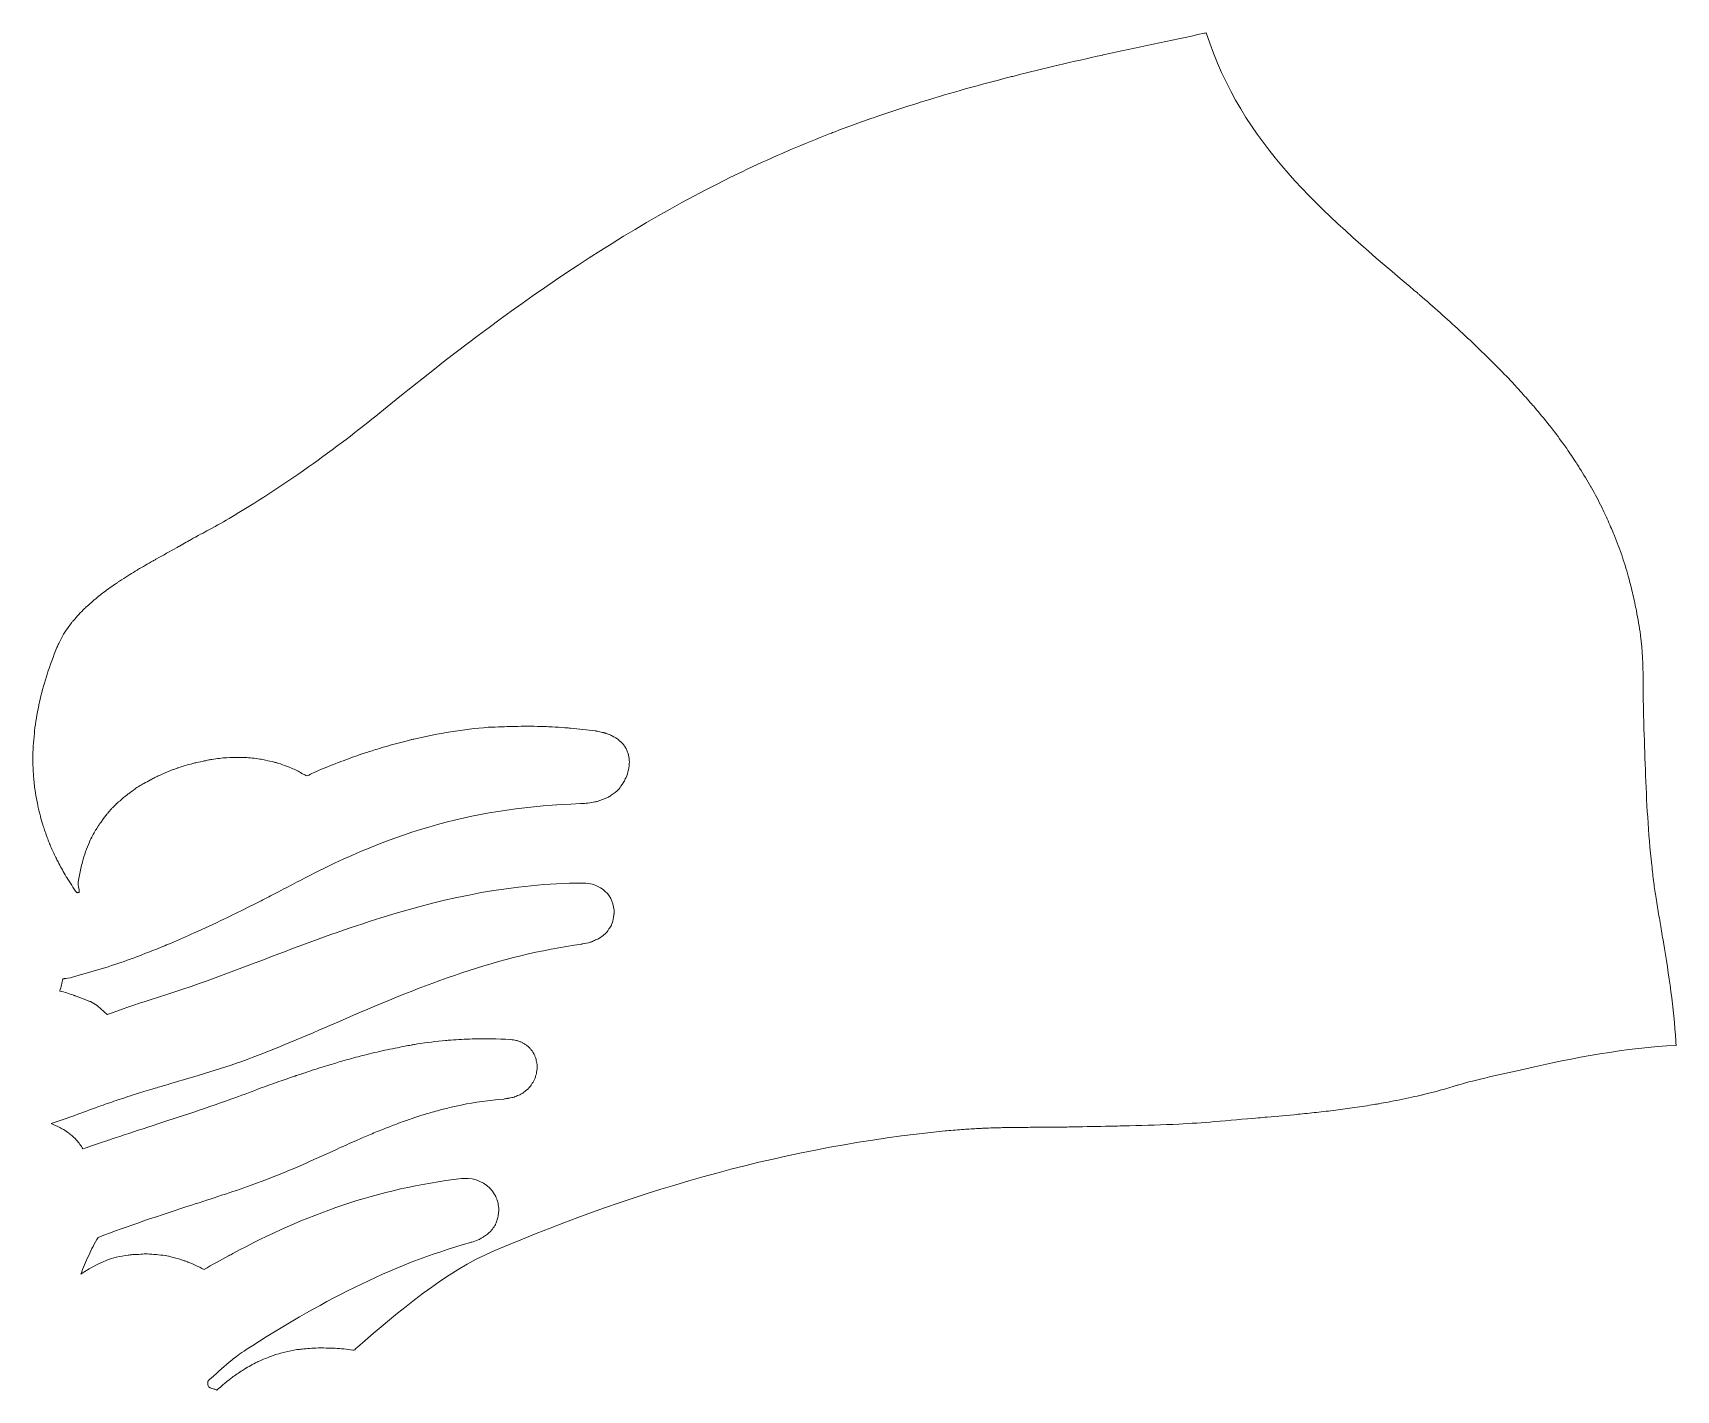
# Model space of a CAD drawing. Header units: millimetres. Extents: x -416 to 1516, y -417 to 43.
# Drawn here: x 884.97 to 921.88, y -413.74 to -383.27 of the extents above; entities that cross this region are included whole.
import ezdxf

# ---------------------------------------------------------------- set-up
doc = ezdxf.new("R2010")
doc.units = ezdxf.units.MM
doc.header["$MEASUREMENT"] = 0
doc.layers.add('Layer 2', color=7, linetype='Continuous')

msp = doc.modelspace()

# ---------------------------------------------------------------- linework, layer by layer
at = {"layer": 'Layer 2', "lineweight": 0}
msp.add_open_spline([(918.504, -406.523), (918.001, -406.637), (917.311, -406.787), (917.024, -406.877), (917.001, -406.884), (916.989, -406.888), (916.974, -406.893), (916.974, -406.893), (916.974, -406.893), (916.974, -406.893), (916.974, -406.893), (916.974, -406.893), (916.974, -406.893), (916.97, -406.894), (916.967, -406.895), (916.963, -406.896), (916.709, -406.975), (916.455, -407.042), (916.202, -407.104), (916.195, -407.105), (916.189, -407.107), (916.182, -407.109), (916.101, -407.128), (916.02, -407.145), (915.94, -407.163), (915.762, -407.203), (915.585, -407.24), (915.407, -407.273), (915.341, -407.285), (915.276, -407.296), (915.21, -407.308), (915.174, -407.314), (915.138, -407.321), (915.103, -407.327), (914.954, -407.352), (914.806, -407.374), (914.658, -407.395), (914.517, -407.415), (914.376, -407.435), (914.235, -407.453), (914.09, -407.471), (913.944, -407.488), (913.799, -407.503), (913.661, -407.518), (913.524, -407.533), (913.386, -407.547), (913.156, -407.569), (912.925, -407.59), (912.694, -407.61), (912.627, -407.616), (912.559, -407.622), (912.492, -407.628), (912.167, -407.655), (911.841, -407.682), (911.513, -407.711), (911.245, -407.735), (910.977, -407.753), (910.71, -407.766), (910.34, -407.785), (909.971, -407.796), (909.604, -407.804), (909.458, -407.807), (909.312, -407.811), (909.166, -407.813), (908.89, -407.819), (908.614, -407.823), (908.34, -407.829), (908.34, -407.829), (908.338, -407.829), (908.338, -407.829), (908.214, -407.832), (908.094, -407.834), (907.978, -407.835), (907.932, -407.836), (907.888, -407.836), (907.843, -407.836), (907.768, -407.837), (907.693, -407.838), (907.621, -407.838), (907.536, -407.839), (907.451, -407.839), (907.368, -407.839), (907.311, -407.84), (907.254, -407.84), (907.197, -407.841), (907.136, -407.841), (907.074, -407.842), (907.013, -407.842), (906.968, -407.843), (906.922, -407.843), (906.877, -407.844), (906.873, -407.844), (906.869, -407.844), (906.865, -407.844), (906.848, -407.845), (906.83, -407.845), (906.813, -407.845), (906.768, -407.846), (906.724, -407.847), (906.679, -407.848), (906.633, -407.849), (906.587, -407.85), (906.54, -407.852), (906.471, -407.854), (906.4, -407.857), (906.33, -407.86), (906.289, -407.862), (906.248, -407.863), (906.207, -407.865), (906.1, -407.871), (905.99, -407.877), (905.878, -407.885), (905.754, -407.894), (905.626, -407.905), (905.492, -407.918), (905.482, -407.919), (905.474, -407.919), (905.464, -407.92), (901.964, -408.264), (898.656, -409.202), (895.348, -410.605), (894.23, -411.079), (893.196, -411.97), (892.261, -412.774), (892.241, -412.792), (892.203, -412.84), (892.184, -412.845), (892.183, -412.845), (892.183, -412.845), (892.182, -412.845), (892.171, -412.846), (892.167, -412.844), (892.162, -412.842), (892.162, -412.842), (892.162, -412.842), (892.161, -412.842), (892.16, -412.841), (892.159, -412.84), (892.157, -412.84), (892.022, -412.82), (891.891, -412.808), (891.762, -412.799), (891.762, -412.799), (891.762, -412.799), (891.762, -412.799), (891.748, -412.798), (891.735, -412.799), (891.72, -412.798), (891.714, -412.798), (891.708, -412.796), (891.702, -412.796), (891.686, -412.795), (891.67, -412.795), (891.654, -412.794), (891.654, -412.794), (891.653, -412.794), (891.653, -412.794), (891.621, -412.793), (891.59, -412.795), (891.558, -412.794), (891.481, -412.792), (891.405, -412.791), (891.331, -412.794), (891.267, -412.796), (891.204, -412.801), (891.141, -412.807), (891.088, -412.811), (891.035, -412.815), (890.983, -412.822), (890.957, -412.826), (890.929, -412.826), (890.904, -412.83), (890.72, -412.859), (890.542, -412.905), (890.367, -412.964), (890.352, -412.969), (890.337, -412.975), (890.321, -412.981), (890.233, -413.013), (890.145, -413.048), (890.059, -413.089), (890.043, -413.096), (890.026, -413.103), (890.01, -413.111), (889.913, -413.158), (889.818, -413.21), (889.724, -413.267), (889.708, -413.277), (889.693, -413.288), (889.678, -413.297), (889.6, -413.347), (889.523, -413.4), (889.447, -413.457), (889.423, -413.476), (889.398, -413.494), (889.373, -413.513), (889.285, -413.583), (889.198, -413.655), (889.112, -413.735), (889.111, -413.737), (889.109, -413.738), (889.108, -413.739), (889.093, -413.73), (889.068, -413.722), (889.043, -413.715), (889.014, -413.706), (888.983, -413.698), (888.959, -413.689), (888.959, -413.689), (888.958, -413.689), (888.958, -413.689), (888.95, -413.686), (888.945, -413.681), (888.939, -413.678), (888.934, -413.675), (888.927, -413.672), (888.924, -413.669), (888.911, -413.654), (888.905, -413.63), (888.902, -413.606), (888.9, -413.583), (888.901, -413.559), (888.903, -413.545), (888.903, -413.542), (888.906, -413.54), (888.908, -413.537), (888.909, -413.533), (888.913, -413.53), (888.915, -413.526), (888.921, -413.518), (888.928, -413.51), (888.937, -413.503), (888.943, -413.498), (888.95, -413.493), (888.956, -413.489), (888.959, -413.486), (888.963, -413.484), (888.966, -413.481), (888.97, -413.478), (888.973, -413.474), (888.978, -413.471), (889.138, -413.326), (889.284, -413.193), (889.442, -413.065), (889.445, -413.062), (889.448, -413.06), (889.451, -413.058), (889.493, -413.024), (889.536, -412.991), (889.581, -412.957), (889.639, -412.914), (889.699, -412.871), (889.764, -412.829), (891.353, -411.806), (892.977, -410.931), (894.812, -410.424), (894.812, -410.424), (894.812, -410.424), (894.812, -410.423), (894.813, -410.423), (894.814, -410.423), (894.815, -410.422), (894.816, -410.422), (894.818, -410.421), (894.819, -410.421), (894.82, -410.42), (894.82, -410.42), (894.82, -410.42), (894.821, -410.42), (894.821, -410.42), (894.822, -410.419), (894.874, -410.404), (894.924, -410.386), (894.972, -410.365), (894.988, -410.358), (895.002, -410.35), (895.017, -410.342), (895.027, -410.337), (895.036, -410.331), (895.045, -410.326), (895.052, -410.322), (895.062, -410.32), (895.069, -410.316), (895.069, -410.316), (895.069, -410.316), (895.069, -410.316), (895.07, -410.316), (895.07, -410.316), (895.071, -410.315), (895.072, -410.315), (895.074, -410.314), (895.075, -410.313), (895.081, -410.31), (895.085, -410.303), (895.092, -410.299), (895.092, -410.299), (895.092, -410.299), (895.092, -410.299), (895.1, -410.294), (895.108, -410.291), (895.115, -410.286), (895.131, -410.275), (895.146, -410.265), (895.16, -410.254), (895.189, -410.232), (895.215, -410.208), (895.24, -410.183), (895.25, -410.173), (895.26, -410.163), (895.269, -410.153), (895.27, -410.152), (895.272, -410.152), (895.273, -410.151), (895.273, -410.15), (895.274, -410.149), (895.275, -410.149), (895.275, -410.149), (895.275, -410.149), (895.275, -410.149), (895.275, -410.148), (895.276, -410.147), (895.276, -410.147), (895.304, -410.115), (895.327, -410.08), (895.348, -410.044), (895.352, -410.038), (895.357, -410.033), (895.361, -410.026), (895.361, -410.026), (895.361, -410.026), (895.361, -410.026), (895.361, -410.026), (895.361, -410.026), (895.361, -410.026), (895.363, -410.023), (895.363, -410.019), (895.364, -410.015), (895.365, -410.014), (895.365, -410.013), (895.365, -410.012), (895.366, -410.012), (895.366, -410.011), (895.366, -410.01), (895.374, -409.994), (895.379, -409.976), (895.384, -409.958), (895.396, -409.927), (895.409, -409.896), (895.417, -409.862), (895.417, -409.861), (895.418, -409.86), (895.418, -409.858), (895.418, -409.858), (895.418, -409.858), (895.418, -409.858), (895.419, -409.856), (895.419, -409.855), (895.419, -409.853), (895.421, -409.845), (895.421, -409.836), (895.423, -409.827), (895.423, -409.822), (895.424, -409.817), (895.425, -409.812), (895.425, -409.811), (895.425, -409.809), (895.425, -409.808), (895.425, -409.807), (895.425, -409.807), (895.426, -409.806), (895.429, -409.787), (895.432, -409.769), (895.434, -409.749), (895.437, -409.707), (895.437, -409.663), (895.432, -409.616), (895.426, -409.571), (895.417, -409.527), (895.405, -409.485), (895.404, -409.483), (895.403, -409.481), (895.402, -409.479), (895.39, -409.44), (895.374, -409.402), (895.356, -409.367), (895.352, -409.36), (895.347, -409.354), (895.343, -409.348), (895.222, -409.137), (894.996, -409.004), (894.749, -408.987), (894.748, -408.987), (894.748, -408.987), (894.748, -408.987), (894.748, -408.987), (894.748, -408.987), (894.748, -408.987), (894.699, -408.984), (894.65, -408.985), (894.601, -408.991), (894.601, -408.991), (894.6, -408.991), (894.6, -408.991), (892.711, -409.208), (891.09, -409.804), (889.464, -410.673), (889.464, -410.673), (889.463, -410.673), (889.463, -410.673), (889.432, -410.689), (889.401, -410.708), (889.37, -410.725), (889.187, -410.824), (889.003, -410.924), (888.819, -411.029), (888.819, -411.029), (888.819, -411.029), (888.818, -411.029), (888.694, -410.963), (888.573, -410.91), (888.451, -410.863), (888.449, -410.862), (888.446, -410.86), (888.443, -410.859), (888.443, -410.859), (888.443, -410.859), (888.443, -410.859), (888.421, -410.851), (888.398, -410.841), (888.376, -410.833), (888.376, -410.833), (888.375, -410.833), (888.375, -410.833), (888.291, -410.802), (888.206, -410.782), (888.122, -410.761), (888.091, -410.754), (888.06, -410.742), (888.029, -410.735), (888.029, -410.735), (888.029, -410.735), (888.029, -410.735), (888.026, -410.734), (888.022, -410.733), (888.019, -410.732), (888.019, -410.732), (888.019, -410.732), (888.019, -410.732), (887.996, -410.727), (887.972, -410.723), (887.949, -410.719), (887.948, -410.719), (887.946, -410.718), (887.945, -410.718), (887.945, -410.718), (887.945, -410.718), (887.945, -410.718), (887.945, -410.718), (887.945, -410.718), (887.945, -410.718), (887.88, -410.706), (887.813, -410.704), (887.747, -410.697), (887.743, -410.697), (887.739, -410.697), (887.735, -410.696), (887.674, -410.691), (887.612, -410.683), (887.55, -410.682), (887.539, -410.682), (887.529, -410.68), (887.518, -410.68), (887.518, -410.68), (887.517, -410.68), (887.517, -410.68), (887.464, -410.68), (887.409, -410.687), (887.356, -410.691), (887.307, -410.693), (887.259, -410.691), (887.21, -410.697), (887.198, -410.698), (887.186, -410.699), (887.175, -410.7), (887.168, -410.701), (887.16, -410.703), (887.153, -410.704), (887.153, -410.704), (887.153, -410.704), (887.153, -410.704), (887.139, -410.706), (887.126, -410.705), (887.112, -410.707), (887.026, -410.719), (886.939, -410.735), (886.849, -410.756), (886.847, -410.756), (886.846, -410.756), (886.844, -410.757), (886.567, -410.82), (886.295, -410.981), (886.051, -411.134), (886.104, -410.992), (886.162, -410.852), (886.227, -410.715), (886.291, -410.578), (886.361, -410.443), (886.437, -410.31), (887.125, -410.048), (887.841, -409.812), (888.537, -409.585), (888.984, -409.44), (889.445, -409.293), (889.874, -409.14), (890.536, -408.905), (891.19, -408.612), (891.809, -408.328), (891.953, -408.261), (892.097, -408.197), (892.239, -408.134), (892.284, -408.114), (892.328, -408.096), (892.372, -408.077), (892.471, -408.034), (892.57, -407.992), (892.668, -407.951), (892.722, -407.929), (892.776, -407.907), (892.83, -407.886), (892.92, -407.85), (893.009, -407.815), (893.099, -407.781), (893.156, -407.759), (893.213, -407.738), (893.271, -407.718), (893.358, -407.686), (893.445, -407.656), (893.533, -407.627), (893.591, -407.607), (893.65, -407.588), (893.708, -407.569), (893.797, -407.541), (893.887, -407.515), (893.977, -407.49), (894.034, -407.474), (894.091, -407.457), (894.148, -407.442), (894.247, -407.417), (894.346, -407.394), (894.446, -407.372), (894.495, -407.361), (894.544, -407.348), (894.594, -407.338), (894.903, -407.275), (895.219, -407.229), (895.547, -407.205), (895.547, -407.205), (895.547, -407.205), (895.547, -407.205), (895.547, -407.205), (895.548, -407.205), (895.548, -407.205), (895.576, -407.203), (895.601, -407.196), (895.628, -407.191), (895.634, -407.19), (895.641, -407.189), (895.648, -407.187), (895.656, -407.186), (895.664, -407.184), (895.672, -407.183), (895.692, -407.179), (895.714, -407.178), (895.733, -407.172), (895.733, -407.172), (895.733, -407.172), (895.733, -407.172), (895.734, -407.172), (895.734, -407.172), (895.734, -407.172), (895.734, -407.172), (895.734, -407.172), (895.735, -407.172), (895.749, -407.168), (895.763, -407.164), (895.777, -407.16), (895.777, -407.16), (895.78, -407.159), (895.78, -407.159), (895.799, -407.153), (895.816, -407.143), (895.834, -407.136), (895.869, -407.123), (895.905, -407.111), (895.936, -407.094), (895.936, -407.094), (895.936, -407.094), (895.936, -407.094), (895.937, -407.093), (895.939, -407.093), (895.94, -407.092), (895.94, -407.092), (895.941, -407.092), (895.941, -407.092), (895.943, -407.091), (895.944, -407.09), (895.946, -407.089), (895.947, -407.088), (895.948, -407.087), (895.95, -407.086), (895.986, -407.065), (896.017, -407.039), (896.048, -407.012), (896.057, -407.005), (896.067, -406.999), (896.076, -406.991), (896.077, -406.99), (896.077, -406.99), (896.078, -406.99), (896.079, -406.989), (896.079, -406.988), (896.081, -406.987), (896.09, -406.978), (896.099, -406.969), (896.108, -406.959), (896.109, -406.958), (896.111, -406.957), (896.112, -406.956), (896.137, -406.928), (896.158, -406.897), (896.179, -406.866), (896.186, -406.856), (896.195, -406.847), (896.201, -406.836), (896.204, -406.831), (896.209, -406.827), (896.212, -406.822), (896.212, -406.822), (896.212, -406.822), (896.212, -406.822), (896.233, -406.784), (896.25, -406.744), (896.263, -406.701), (896.277, -406.658), (896.287, -406.613), (896.293, -406.565), (896.299, -406.517), (896.3, -406.471), (896.296, -406.426), (896.295, -406.406), (896.289, -406.387), (896.285, -406.368), (896.282, -406.348), (896.279, -406.327), (896.274, -406.308), (896.273, -406.306), (896.273, -406.304), (896.273, -406.302), (896.273, -406.301), (896.272, -406.301), (896.272, -406.3), (896.271, -406.297), (896.27, -406.294), (896.269, -406.291), (896.268, -406.289), (896.267, -406.286), (896.266, -406.284), (896.263, -406.275), (896.259, -406.268), (896.256, -406.259), (896.248, -406.238), (896.24, -406.218), (896.231, -406.198), (896.23, -406.196), (896.229, -406.194), (896.228, -406.192), (896.228, -406.191), (896.227, -406.191), (896.227, -406.19), (896.227, -406.19), (896.227, -406.19), (896.227, -406.19), (896.227, -406.19), (896.227, -406.19), (896.227, -406.19), (896.223, -406.182), (896.218, -406.176), (896.214, -406.168), (896.214, -406.168), (896.213, -406.168), (896.213, -406.168), (896.213, -406.167), (896.212, -406.166), (896.212, -406.165), (896.209, -406.16), (896.205, -406.155), (896.202, -406.151), (896.191, -406.133), (896.18, -406.116), (896.167, -406.1), (896.165, -406.098), (896.164, -406.096), (896.163, -406.095), (896.163, -406.094), (896.162, -406.094), (896.162, -406.093), (896.155, -406.085), (896.148, -406.077), (896.14, -406.069), (896.14, -406.069), (896.14, -406.068), (896.139, -406.068), (896.137, -406.065), (896.134, -406.063), (896.132, -406.061), (896.117, -406.046), (896.102, -406.031), (896.085, -406.017), (896.083, -406.015), (896.081, -406.014), (896.079, -406.012), (896.079, -406.012), (896.079, -406.011), (896.078, -406.011), (896.07, -406.004), (896.062, -405.998), (896.053, -405.992), (896.052, -405.991), (896.052, -405.99), (896.051, -405.99), (896.051, -405.99), (896.051, -405.99), (896.05, -405.989), (896.05, -405.989), (896.05, -405.989), (896.05, -405.989), (896.039, -405.981), (896.026, -405.974), (896.014, -405.967), (896.005, -405.962), (895.996, -405.955), (895.986, -405.95), (895.983, -405.949), (895.981, -405.947), (895.978, -405.946), (895.978, -405.945), (895.977, -405.945), (895.977, -405.945), (895.966, -405.939), (895.956, -405.933), (895.946, -405.928), (895.946, -405.928), (895.946, -405.928), (895.946, -405.928), (895.946, -405.928), (895.945, -405.928), (895.945, -405.928), (895.935, -405.924), (895.924, -405.921), (895.914, -405.917), (895.899, -405.911), (895.883, -405.905), (895.867, -405.9), (895.864, -405.899), (895.861, -405.897), (895.857, -405.896), (895.857, -405.896), (895.856, -405.896), (895.856, -405.896), (895.855, -405.896), (895.855, -405.896), (895.855, -405.896), (895.855, -405.896), (895.855, -405.896), (895.855, -405.896), (895.855, -405.896), (895.854, -405.896), (895.854, -405.895), (895.845, -405.893), (895.837, -405.889), (895.828, -405.887), (895.827, -405.887), (895.827, -405.887), (895.826, -405.887), (895.826, -405.887), (895.826, -405.887), (895.825, -405.887), (895.789, -405.878), (895.751, -405.872), (895.711, -405.869), (895.707, -405.868), (895.703, -405.867), (895.698, -405.867), (895.698, -405.867), (895.698, -405.867), (895.698, -405.867), (895.406, -405.848), (895.12, -405.848), (894.838, -405.856), (894.838, -405.856), (894.838, -405.856), (894.838, -405.856), (894.677, -405.861), (894.517, -405.87), (894.358, -405.882), (894.357, -405.882), (894.357, -405.882), (894.356, -405.882), (894.319, -405.885), (894.28, -405.885), (894.243, -405.888), (894.03, -405.908), (893.819, -405.936), (893.61, -405.968), (893.591, -405.971), (893.57, -405.973), (893.551, -405.976), (893.522, -405.98), (893.495, -405.987), (893.467, -405.992), (893.421, -406), (893.374, -406.011), (893.328, -406.019), (893.273, -406.029), (893.219, -406.041), (893.164, -406.052), (893.011, -406.081), (892.857, -406.112), (892.704, -406.148), (892.627, -406.166), (892.55, -406.186), (892.473, -406.205), (892.343, -406.238), (892.213, -406.27), (892.083, -406.306), (891.982, -406.334), (891.881, -406.365), (891.78, -406.395), (891.675, -406.426), (891.571, -406.456), (891.467, -406.489), (891.322, -406.535), (891.176, -406.583), (891.031, -406.632), (890.989, -406.646), (890.947, -406.659), (890.905, -406.673), (890.9, -406.675), (890.895, -406.676), (890.89, -406.678), (890.885, -406.68), (890.88, -406.682), (890.875, -406.683), (890.866, -406.686), (890.858, -406.689), (890.849, -406.692), (890.602, -406.777), (890.354, -406.864), (890.104, -406.955), (889.953, -407.01), (889.679, -407.115), (889.534, -407.167), (888.924, -407.39), (888.252, -407.61), (887.673, -407.797), (887.365, -407.897), (887.094, -407.986), (886.824, -408.075), (886.794, -408.085), (886.763, -408.096), (886.733, -408.106), (886.647, -408.135), (886.561, -408.164), (886.473, -408.193), (886.352, -408.235), (886.228, -408.277), (886.099, -408.322), (886.055, -408.251), (886.007, -408.188), (885.956, -408.13), (885.91, -408.078), (885.86, -408.033), (885.807, -407.99), (885.806, -407.989), (885.805, -407.989), (885.804, -407.988), (885.803, -407.987), (885.803, -407.987), (885.803, -407.987), (885.802, -407.987), (885.802, -407.986), (885.802, -407.986), (885.79, -407.977), (885.778, -407.969), (885.766, -407.96), (885.766, -407.96), (885.766, -407.959), (885.765, -407.959), (885.765, -407.959), (885.764, -407.958), (885.764, -407.958), (885.762, -407.957), (885.76, -407.955), (885.759, -407.954), (885.718, -407.925), (885.676, -407.897), (885.631, -407.871), (885.629, -407.87), (885.627, -407.869), (885.624, -407.868), (885.624, -407.867), (885.623, -407.867), (885.623, -407.867), (885.622, -407.866), (885.622, -407.866), (885.622, -407.866), (885.609, -407.859), (885.595, -407.851), (885.582, -407.844), (885.582, -407.844), (885.582, -407.844), (885.582, -407.844), (885.581, -407.844), (885.581, -407.844), (885.581, -407.843), (885.581, -407.843), (885.581, -407.843), (885.581, -407.843), (885.581, -407.843), (885.58, -407.843), (885.58, -407.843), (885.58, -407.842), (885.579, -407.842), (885.579, -407.842), (885.579, -407.842), (885.578, -407.842), (885.578, -407.842), (885.578, -407.842), (885.578, -407.842), (885.578, -407.841), (885.516, -407.809), (885.451, -407.779), (885.381, -407.753), (885.565, -407.694), (885.741, -407.634), (885.916, -407.571), (886.091, -407.508), (886.266, -407.442), (886.45, -407.375), (886.583, -407.326), (886.713, -407.281), (886.842, -407.238), (886.892, -407.221), (886.942, -407.205), (886.992, -407.189), (887.07, -407.163), (887.149, -407.137), (887.229, -407.112), (887.291, -407.092), (887.355, -407.073), (887.419, -407.053), (887.486, -407.033), (887.553, -407.012), (887.622, -406.991), (887.712, -406.964), (887.801, -406.937), (887.894, -406.91), (887.972, -406.887), (888.047, -406.864), (888.128, -406.84), (888.734, -406.66), (889.388, -406.469), (890.021, -406.226), (890.653, -405.982), (891.375, -405.671), (892.009, -405.395), (893.737, -404.64), (895.445, -403.981), (897.302, -403.725), (897.302, -403.725), (897.303, -403.725), (897.303, -403.725), (897.304, -403.724), (897.306, -403.724), (897.308, -403.723), (897.374, -403.714), (897.436, -403.699), (897.496, -403.681), (897.496, -403.681), (897.496, -403.681), (897.496, -403.68), (897.496, -403.68), (897.497, -403.68), (897.497, -403.68), (897.497, -403.68), (897.498, -403.68), (897.498, -403.68), (897.498, -403.68), (897.498, -403.68), (897.498, -403.68), (897.499, -403.68), (897.499, -403.68), (897.5, -403.679), (897.5, -403.679), (897.5, -403.679), (897.5, -403.679), (897.501, -403.679), (897.501, -403.679), (897.502, -403.678), (897.503, -403.678), (897.503, -403.678), (897.504, -403.678), (897.517, -403.674), (897.53, -403.669), (897.543, -403.665), (897.575, -403.653), (897.602, -403.637), (897.632, -403.622), (897.649, -403.614), (897.668, -403.609), (897.684, -403.6), (897.686, -403.599), (897.688, -403.598), (897.69, -403.598), (897.693, -403.596), (897.695, -403.593), (897.698, -403.591), (897.738, -403.567), (897.772, -403.538), (897.806, -403.508), (897.812, -403.503), (897.82, -403.499), (897.826, -403.493), (897.829, -403.49), (897.832, -403.488), (897.836, -403.486), (897.837, -403.485), (897.838, -403.484), (897.839, -403.483), (897.839, -403.483), (897.839, -403.483), (897.84, -403.483), (897.84, -403.482), (897.84, -403.482), (897.841, -403.482), (897.841, -403.481), (897.842, -403.48), (897.843, -403.48), (897.843, -403.48), (897.843, -403.48), (897.843, -403.48), (897.844, -403.479), (897.844, -403.478), (897.844, -403.478), (897.845, -403.477), (897.846, -403.475), (897.847, -403.474), (897.855, -403.466), (897.863, -403.457), (897.87, -403.449), (897.882, -403.434), (897.888, -403.415), (897.899, -403.4), (897.916, -403.376), (897.937, -403.354), (897.95, -403.328), (897.953, -403.322), (897.958, -403.318), (897.961, -403.312), (897.962, -403.31), (897.964, -403.309), (897.965, -403.307), (897.97, -403.295), (897.973, -403.281), (897.978, -403.268), (897.978, -403.268), (897.978, -403.268), (897.978, -403.268), (897.978, -403.266), (897.979, -403.265), (897.979, -403.264), (897.979, -403.264), (897.979, -403.263), (897.98, -403.262), (897.98, -403.26), (897.98, -403.258), (897.981, -403.257), (898.001, -403.199), (898.015, -403.137), (898.021, -403.069), (898.021, -403.064), (898.023, -403.061), (898.023, -403.056), (898.024, -403.05), (898.026, -403.044), (898.026, -403.038), (898.042, -402.635), (897.724, -402.351), (897.314, -402.354), (897.314, -402.354), (897.314, -402.354), (897.314, -402.354), (897.314, -402.354), (897.313, -402.354), (897.313, -402.354), (897.313, -402.354), (897.313, -402.354), (897.313, -402.354), (895.759, -402.363), (894.301, -402.67), (892.864, -403.113), (892.863, -403.114), (892.861, -403.114), (892.86, -403.115), (892.845, -403.119), (892.83, -403.125), (892.814, -403.129), (892.048, -403.368), (891.286, -403.643), (890.52, -403.936), (889.53, -404.315), (888.605, -404.673), (887.608, -404.975), (887.325, -405.061), (886.864, -405.226), (886.666, -405.298), (886.654, -405.303), (886.645, -405.306), (886.637, -405.309), (886.637, -405.309), (886.638, -405.309), (886.638, -405.309), (886.638, -405.308), (886.639, -405.308), (886.639, -405.308), (886.639, -405.308), (886.639, -405.308), (886.639, -405.308), (886.609, -405.28), (886.579, -405.252), (886.55, -405.224), (886.462, -405.141), (886.374, -405.063), (886.266, -405.017), (886.265, -405.017), (886.264, -405.017), (886.264, -405.016), (886.256, -405.013), (886.248, -405.01), (886.24, -405.007), (886.238, -405.007), (886.237, -405.006), (886.236, -405.006), (886.234, -405.005), (886.233, -405.004), (886.231, -405.004), (886.207, -404.994), (886.184, -404.986), (886.16, -404.977), (886.083, -404.946), (886.005, -404.916), (885.929, -404.888), (885.929, -404.888), (885.928, -404.888), (885.928, -404.888), (885.924, -404.887), (885.92, -404.885), (885.917, -404.884), (885.91, -404.881), (885.902, -404.878), (885.895, -404.876), (885.895, -404.876), (885.895, -404.876), (885.895, -404.876), (885.892, -404.875), (885.889, -404.874), (885.887, -404.873), (885.886, -404.873), (885.886, -404.873), (885.886, -404.873), (885.885, -404.873), (885.885, -404.873), (885.885, -404.873), (885.784, -404.838), (885.684, -404.806), (885.586, -404.779), (885.586, -404.779), (885.585, -404.779), (885.585, -404.779), (885.585, -404.779), (885.585, -404.779), (885.585, -404.779), (885.583, -404.778), (885.582, -404.778), (885.581, -404.777), (885.606, -404.687), (885.629, -404.597), (885.647, -404.507), (885.648, -404.507), (885.648, -404.507), (885.648, -404.507), (885.648, -404.507), (885.649, -404.507), (885.649, -404.507), (885.654, -404.505), (885.661, -404.504), (885.669, -404.503), (885.673, -404.502), (885.68, -404.502), (885.686, -404.501), (885.692, -404.501), (885.696, -404.5), (885.702, -404.5), (885.705, -404.5), (885.708, -404.499), (885.713, -404.499), (885.767, -404.498), (885.865, -404.469), (885.962, -404.439), (885.996, -404.428), (886.031, -404.418), (886.064, -404.408), (886.083, -404.402), (886.104, -404.396), (886.122, -404.391), (886.326, -404.338), (886.534, -404.276), (886.743, -404.208), (886.928, -404.148), (887.115, -404.081), (887.303, -404.012), (887.361, -403.99), (887.418, -403.968), (887.476, -403.945), (887.615, -403.892), (887.753, -403.837), (887.892, -403.78), (887.95, -403.756), (888.007, -403.733), (888.064, -403.709), (888.243, -403.634), (888.421, -403.556), (888.599, -403.476), (888.822, -403.375), (889.044, -403.272), (889.262, -403.167), (889.436, -403.083), (889.608, -402.998), (889.777, -402.914), (889.841, -402.882), (889.903, -402.851), (889.966, -402.819), (890.083, -402.759), (890.199, -402.701), (890.312, -402.642), (890.372, -402.611), (890.431, -402.581), (890.49, -402.551), (890.634, -402.476), (890.775, -402.402), (890.911, -402.331), (890.924, -402.324), (890.938, -402.317), (890.95, -402.31), (893.114, -401.172), (894.975, -400.648), (897.273, -400.572), (897.273, -400.572), (897.273, -400.572), (897.273, -400.572), (897.273, -400.572), (897.273, -400.572), (897.273, -400.572), (897.39, -400.568), (897.495, -400.553), (897.594, -400.532), (897.594, -400.532), (897.594, -400.532), (897.594, -400.532), (897.595, -400.532), (897.595, -400.531), (897.595, -400.531), (897.597, -400.531), (897.6, -400.531), (897.602, -400.531), (897.611, -400.529), (897.621, -400.527), (897.631, -400.525), (897.634, -400.524), (897.636, -400.524), (897.639, -400.523), (897.639, -400.523), (897.64, -400.523), (897.64, -400.523), (897.642, -400.523), (897.644, -400.522), (897.646, -400.522), (897.647, -400.522), (897.647, -400.522), (897.648, -400.521), (897.733, -400.5), (897.809, -400.468), (897.879, -400.432), (897.879, -400.432), (897.88, -400.432), (897.88, -400.432), (897.886, -400.429), (897.894, -400.427), (897.9, -400.424), (897.913, -400.417), (897.925, -400.411), (897.936, -400.403), (897.938, -400.403), (897.94, -400.402), (897.941, -400.401), (897.941, -400.401), (897.943, -400.4), (897.943, -400.4), (897.943, -400.4), (897.944, -400.4), (897.944, -400.399), (897.947, -400.398), (897.95, -400.395), (897.952, -400.393), (897.955, -400.391), (897.957, -400.388), (897.959, -400.386), (897.96, -400.386), (897.96, -400.385), (897.961, -400.385), (898.025, -400.344), (898.085, -400.299), (898.134, -400.244), (898.142, -400.235), (898.148, -400.226), (898.156, -400.216), (898.156, -400.216), (898.157, -400.216), (898.157, -400.215), (898.157, -400.215), (898.157, -400.215), (898.157, -400.215), (898.158, -400.215), (898.158, -400.214), (898.159, -400.214), (898.16, -400.213), (898.16, -400.211), (898.161, -400.211), (898.168, -400.202), (898.172, -400.19), (898.178, -400.181), (898.216, -400.13), (898.251, -400.076), (898.279, -400.015), (898.282, -400.007), (898.288, -400.001), (898.291, -399.993), (898.293, -399.991), (898.294, -399.989), (898.296, -399.987), (898.317, -399.932), (898.335, -399.874), (898.349, -399.813), (898.363, -399.751), (898.37, -399.692), (898.37, -399.636), (898.371, -399.615), (898.366, -399.597), (898.364, -399.577), (898.361, -399.547), (898.36, -399.517), (898.354, -399.489), (898.353, -399.487), (898.354, -399.485), (898.353, -399.483), (898.353, -399.483), (898.353, -399.482), (898.353, -399.482), (898.351, -399.475), (898.348, -399.468), (898.346, -399.461), (898.345, -399.459), (898.345, -399.457), (898.344, -399.455), (898.342, -399.448), (898.338, -399.441), (898.336, -399.434), (898.327, -399.407), (898.319, -399.38), (898.306, -399.355), (898.306, -399.354), (898.305, -399.352), (898.304, -399.35), (898.304, -399.35), (898.304, -399.349), (898.304, -399.349), (898.299, -399.34), (898.294, -399.332), (898.289, -399.324), (898.287, -399.322), (898.286, -399.32), (898.285, -399.317), (898.285, -399.317), (898.285, -399.317), (898.284, -399.317), (898.284, -399.317), (898.284, -399.317), (898.284, -399.317), (898.284, -399.316), (898.283, -399.315), (898.283, -399.314), (898.281, -399.311), (898.278, -399.308), (898.276, -399.304), (898.262, -399.282), (898.247, -399.26), (898.23, -399.239), (898.229, -399.238), (898.228, -399.236), (898.227, -399.234), (898.226, -399.234), (898.226, -399.234), (898.226, -399.233), (898.216, -399.222), (898.206, -399.212), (898.196, -399.201), (898.195, -399.201), (898.195, -399.2), (898.195, -399.2), (898.193, -399.198), (898.19, -399.196), (898.189, -399.195), (898.169, -399.175), (898.149, -399.157), (898.127, -399.14), (898.125, -399.139), (898.124, -399.137), (898.122, -399.135), (898.121, -399.135), (898.121, -399.135), (898.12, -399.134), (898.108, -399.125), (898.096, -399.116), (898.083, -399.107), (898.083, -399.107), (898.082, -399.107), (898.082, -399.106), (898.061, -399.093), (898.039, -399.081), (898.016, -399.069), (898.01, -399.065), (898.005, -399.062), (897.999, -399.059), (897.996, -399.057), (897.994, -399.056), (897.991, -399.054), (897.991, -399.054), (897.99, -399.054), (897.99, -399.054), (897.976, -399.047), (897.963, -399.039), (897.948, -399.033), (897.948, -399.033), (897.948, -399.032), (897.948, -399.032), (897.946, -399.032), (897.945, -399.031), (897.943, -399.031), (897.912, -399.017), (897.879, -399.006), (897.846, -398.995), (897.841, -398.993), (897.837, -398.991), (897.832, -398.99), (897.831, -398.99), (897.83, -398.989), (897.829, -398.989), (897.824, -398.988), (897.819, -398.986), (897.815, -398.984), (897.811, -398.983), (897.807, -398.982), (897.803, -398.98), (897.801, -398.98), (897.798, -398.978), (897.795, -398.978), (897.795, -398.978), (897.795, -398.978), (897.795, -398.978), (897.795, -398.978), (897.795, -398.978), (897.795, -398.978), (897.787, -398.975), (897.778, -398.974), (897.77, -398.972), (897.73, -398.962), (897.69, -398.953), (897.647, -398.947), (897.639, -398.945), (897.632, -398.943), (897.624, -398.942), (897.62, -398.941), (897.617, -398.941), (897.614, -398.941), (897.422, -398.914), (897.233, -398.892), (897.045, -398.876), (897.013, -398.873), (896.982, -398.873), (896.95, -398.871), (896.94, -398.87), (896.929, -398.868), (896.919, -398.867), (896.823, -398.86), (896.728, -398.854), (896.633, -398.849), (896.523, -398.843), (896.413, -398.84), (896.304, -398.838), (896.11, -398.832), (895.917, -398.836), (895.725, -398.841), (895.654, -398.842), (895.583, -398.844), (895.512, -398.848), (895.408, -398.852), (895.303, -398.85), (895.2, -398.858), (894.636, -398.901), (894.082, -398.994), (893.528, -399.124), (893.505, -399.13), (893.482, -399.134), (893.459, -399.14), (893.424, -399.148), (893.39, -399.158), (893.355, -399.167), (893.195, -399.207), (893.035, -399.25), (892.875, -399.297), (892.834, -399.309), (892.792, -399.32), (892.751, -399.333), (892.698, -399.349), (892.646, -399.368), (892.593, -399.385), (892.512, -399.411), (892.431, -399.433), (892.349, -399.461), (892.346, -399.462), (892.344, -399.463), (892.341, -399.464), (892.191, -399.516), (892.04, -399.571), (891.888, -399.629), (891.868, -399.637), (891.847, -399.643), (891.827, -399.651), (891.661, -399.716), (891.495, -399.783), (891.328, -399.855), (891.325, -399.856), (891.323, -399.857), (891.321, -399.858), (891.312, -399.862), (891.302, -399.867), (891.294, -399.871), (891.24, -399.896), (891.184, -399.926), (891.128, -399.948), (891.127, -399.949), (891.125, -399.95), (891.124, -399.95), (891.097, -399.934), (891.069, -399.923), (891.043, -399.908), (890.967, -399.866), (890.89, -399.823), (890.812, -399.788), (890.812, -399.788), (890.812, -399.788), (890.811, -399.788), (890.769, -399.769), (890.726, -399.754), (890.682, -399.737), (890.616, -399.711), (890.55, -399.686), (890.482, -399.665), (890.482, -399.665), (890.481, -399.665), (890.481, -399.665), (890.478, -399.664), (890.474, -399.663), (890.47, -399.661), (890.459, -399.658), (890.448, -399.655), (890.437, -399.651), (890.424, -399.647), (890.411, -399.643), (890.398, -399.64), (890.398, -399.639), (890.398, -399.639), (890.397, -399.639), (890.396, -399.639), (890.395, -399.639), (890.394, -399.639), (890.33, -399.621), (890.265, -399.611), (890.2, -399.598), (890.156, -399.589), (890.112, -399.577), (890.068, -399.57), (889.958, -399.553), (889.847, -399.542), (889.736, -399.537), (889.736, -399.537), (889.734, -399.537), (889.734, -399.537), (889.709, -399.536), (889.683, -399.536), (889.658, -399.535), (889.652, -399.535), (889.646, -399.535), (889.64, -399.535), (889.64, -399.535), (889.64, -399.535), (889.64, -399.535), (889.631, -399.535), (889.623, -399.535), (889.615, -399.535), (889.605, -399.535), (889.595, -399.536), (889.585, -399.536), (889.5, -399.536), (889.415, -399.535), (889.33, -399.54), (889.219, -399.548), (889.107, -399.563), (888.996, -399.58), (888.986, -399.581), (888.976, -399.582), (888.966, -399.584), (888.952, -399.586), (888.938, -399.589), (888.924, -399.592), (888.89, -399.598), (888.856, -399.607), (888.822, -399.614), (888.765, -399.625), (888.707, -399.636), (888.65, -399.65), (888.638, -399.653), (888.626, -399.656), (888.614, -399.659), (888.486, -399.691), (888.358, -399.727), (888.232, -399.77), (888.226, -399.773), (888.221, -399.775), (888.215, -399.777), (888.067, -399.828), (887.928, -399.886), (887.795, -399.948), (887.792, -399.949), (887.789, -399.95), (887.787, -399.951), (887.761, -399.963), (887.736, -399.976), (887.71, -399.988), (887.681, -400.002), (887.654, -400.019), (887.625, -400.034), (887.621, -400.036), (887.617, -400.038), (887.613, -400.04), (887.563, -400.066), (887.512, -400.092), (887.465, -400.119), (887.458, -400.123), (887.45, -400.127), (887.443, -400.131), (887.442, -400.132), (887.44, -400.133), (887.439, -400.133), (887.404, -400.154), (887.369, -400.174), (887.336, -400.195), (887.303, -400.216), (887.275, -400.24), (887.244, -400.261), (887.241, -400.263), (887.238, -400.266), (887.235, -400.268), (887.201, -400.292), (887.167, -400.316), (887.134, -400.341), (887.122, -400.35), (887.109, -400.359), (887.096, -400.368), (887.039, -400.412), (886.985, -400.459), (886.931, -400.506), (886.924, -400.513), (886.916, -400.52), (886.907, -400.527), (886.905, -400.529), (886.902, -400.531), (886.899, -400.533), (886.897, -400.535), (886.895, -400.537), (886.893, -400.538), (886.884, -400.545), (886.875, -400.552), (886.867, -400.56), (886.865, -400.562), (886.862, -400.564), (886.86, -400.567), (886.86, -400.567), (886.86, -400.567), (886.859, -400.568), (886.859, -400.568), (886.859, -400.568), (886.858, -400.568), (886.857, -400.57), (886.856, -400.571), (886.855, -400.572), (886.833, -400.594), (886.813, -400.617), (886.791, -400.639), (886.774, -400.657), (886.754, -400.672), (886.737, -400.69), (886.72, -400.708), (886.705, -400.727), (886.689, -400.745), (886.678, -400.758), (886.67, -400.772), (886.659, -400.785), (886.651, -400.794), (886.642, -400.802), (886.634, -400.812), (886.614, -400.836), (886.595, -400.861), (886.576, -400.886), (886.556, -400.912), (886.539, -400.941), (886.519, -400.968), (886.503, -400.991), (886.484, -401.011), (886.469, -401.034), (886.456, -401.053), (886.442, -401.073), (886.429, -401.092), (886.425, -401.099), (886.423, -401.106), (886.419, -401.112), (886.417, -401.115), (886.416, -401.118), (886.414, -401.121), (886.409, -401.129), (886.403, -401.136), (886.399, -401.143), (886.394, -401.151), (886.389, -401.158), (886.384, -401.166), (886.335, -401.25), (886.288, -401.338), (886.247, -401.43), (886.246, -401.431), (886.245, -401.432), (886.245, -401.434), (886.182, -401.574), (886.13, -401.724), (886.087, -401.88), (886.061, -401.976), (886.043, -402.079), (886.024, -402.18), (886.015, -402.23), (886, -402.275), (885.993, -402.327), (885.98, -402.412), (886.018, -402.496), (886.015, -402.545), (886.014, -402.558), (886.012, -402.564), (886.008, -402.566), (886.008, -402.567), (886.007, -402.566), (886.007, -402.566), (886.004, -402.567), (886.001, -402.566), (885.998, -402.566), (885.996, -402.566), (885.994, -402.566), (885.992, -402.566), (885.991, -402.565), (885.99, -402.566), (885.988, -402.565), (885.988, -402.565), (885.988, -402.565), (885.988, -402.565), (885.982, -402.566), (885.975, -402.568), (885.969, -402.575), (885.969, -402.575), (885.969, -402.575), (885.968, -402.575), (885.967, -402.576), (885.966, -402.575), (885.965, -402.577), (885.883, -402.461), (885.806, -402.345), (885.734, -402.227), (885.722, -402.207), (885.711, -402.187), (885.7, -402.167), (885.643, -402.072), (885.589, -401.977), (885.539, -401.881), (885.522, -401.848), (885.507, -401.815), (885.491, -401.782), (885.449, -401.698), (885.409, -401.613), (885.373, -401.528), (885.357, -401.49), (885.343, -401.453), (885.328, -401.416), (885.314, -401.381), (885.302, -401.345), (885.288, -401.309), (885.271, -401.262), (885.252, -401.215), (885.236, -401.168), (885.223, -401.129), (885.21, -401.09), (885.198, -401.051), (885.178, -400.986), (885.16, -400.92), (885.143, -400.854), (885.138, -400.836), (885.132, -400.818), (885.128, -400.8), (885.119, -400.765), (885.109, -400.729), (885.101, -400.694), (885.101, -400.692), (885.1, -400.69), (885.1, -400.688), (885.091, -400.649), (885.084, -400.609), (885.077, -400.57), (885.067, -400.521), (885.056, -400.471), (885.047, -400.421), (885.041, -400.388), (885.035, -400.355), (885.03, -400.322), (885.014, -400.217), (885.002, -400.111), (884.993, -400.005), (884.992, -399.987), (884.989, -399.97), (884.988, -399.953), (884.979, -399.826), (884.974, -399.699), (884.974, -399.572), (884.974, -399.38), (884.986, -399.186), (885.007, -398.992), (885.009, -398.973), (885.01, -398.955), (885.012, -398.936), (885.034, -398.748), (885.066, -398.559), (885.106, -398.369), (885.108, -398.362), (885.109, -398.356), (885.11, -398.35), (885.114, -398.332), (885.118, -398.313), (885.122, -398.295), (885.165, -398.104), (885.216, -397.913), (885.277, -397.721), (885.282, -397.702), (885.289, -397.683), (885.295, -397.664), (885.36, -397.464), (885.432, -397.264), (885.515, -397.063), (885.527, -397.034), (885.542, -397.007), (885.555, -396.979), (885.575, -396.938), (885.592, -396.896), (885.614, -396.856), (885.679, -396.737), (885.757, -396.623), (885.843, -396.514), (885.849, -396.506), (885.855, -396.497), (885.862, -396.489), (885.869, -396.48), (885.878, -396.472), (885.886, -396.463), (885.963, -396.369), (886.047, -396.278), (886.136, -396.191), (886.148, -396.18), (886.16, -396.168), (886.172, -396.156), (886.19, -396.139), (886.21, -396.125), (886.228, -396.108), (886.31, -396.034), (886.393, -395.961), (886.482, -395.891), (886.498, -395.879), (886.514, -395.866), (886.53, -395.853), (886.625, -395.78), (886.724, -395.711), (886.824, -395.643), (886.838, -395.633), (886.851, -395.623), (886.865, -395.613), (886.883, -395.601), (886.902, -395.589), (886.92, -395.577), (886.982, -395.536), (887.047, -395.497), (887.11, -395.457), (887.165, -395.423), (887.218, -395.388), (887.273, -395.355), (887.291, -395.344), (887.309, -395.333), (887.327, -395.322), (887.442, -395.254), (887.558, -395.187), (887.673, -395.122), (887.679, -395.119), (887.685, -395.115), (887.692, -395.111), (887.711, -395.1), (887.73, -395.09), (887.749, -395.079), (887.902, -394.993), (888.052, -394.91), (888.199, -394.828), (888.208, -394.823), (888.216, -394.818), (888.224, -394.813), (888.224, -394.813), (888.225, -394.813), (888.225, -394.813), (888.24, -394.804), (888.255, -394.796), (888.27, -394.788), (888.32, -394.759), (888.37, -394.731), (888.419, -394.703), (888.441, -394.69), (888.465, -394.677), (888.487, -394.665), (888.488, -394.664), (888.488, -394.664), (888.489, -394.663), (888.575, -394.613), (888.795, -394.497), (888.88, -394.451), (889.044, -394.363), (889.211, -394.27), (889.38, -394.171), (890.56, -393.483), (891.828, -392.564), (892.766, -391.798), (895.378, -389.662), (897.965, -387.796), (900.9, -386.384), (901.2, -386.24), (901.499, -386.105), (901.798, -385.975), (901.865, -385.946), (901.931, -385.917), (901.997, -385.888), (902.291, -385.763), (902.584, -385.643), (902.878, -385.529), (902.915, -385.515), (902.952, -385.501), (902.989, -385.487), (903.263, -385.382), (903.538, -385.282), (903.813, -385.186), (903.866, -385.168), (903.918, -385.149), (903.97, -385.131), (904.27, -385.029), (904.57, -384.931), (904.87, -384.837), (904.915, -384.823), (904.96, -384.809), (905.005, -384.796), (905.3, -384.705), (905.595, -384.618), (905.891, -384.535), (905.908, -384.53), (905.925, -384.525), (905.942, -384.52), (906.26, -384.431), (906.579, -384.347), (906.899, -384.264), (906.935, -384.255), (906.972, -384.246), (907.008, -384.237), (907.667, -384.069), (908.331, -383.914), (909.003, -383.765), (909.005, -383.764), (909.007, -383.764), (909.009, -383.764), (909.755, -383.598), (910.511, -383.439), (911.28, -383.278), (911.295, -383.274), (911.31, -383.271), (911.325, -383.268), (911.326, -383.269), (911.326, -383.269), (911.326, -383.27), (912.123, -385.753), (913.926, -387.298), (915.863, -388.935), (915.927, -388.99), (916.057, -389.097), (916.111, -389.144), (916.113, -389.146), (916.115, -389.148), (916.118, -389.15), (916.427, -389.419), (916.729, -389.688), (917.021, -389.957), (917.024, -389.96), (917.028, -389.963), (917.031, -389.967), (917.325, -390.238), (917.609, -390.51), (917.881, -390.787), (918.005, -390.912), (918.126, -391.039), (918.245, -391.167), (918.279, -391.204), (918.312, -391.24), (918.346, -391.277), (918.433, -391.372), (918.519, -391.469), (918.603, -391.565), (918.637, -391.604), (918.671, -391.643), (918.704, -391.681), (918.812, -391.809), (918.919, -391.937), (919.022, -392.068), (919.027, -392.074), (919.033, -392.081), (919.038, -392.087), (919.14, -392.217), (919.238, -392.348), (919.334, -392.481), (919.363, -392.521), (919.391, -392.562), (919.42, -392.602), (919.492, -392.705), (919.562, -392.809), (919.631, -392.914), (919.658, -392.955), (919.685, -392.997), (919.711, -393.038), (919.799, -393.177), (919.884, -393.317), (919.965, -393.46), (919.969, -393.467), (919.973, -393.474), (919.977, -393.482), (920.058, -393.625), (920.134, -393.771), (920.207, -393.918), (920.229, -393.963), (920.25, -394.008), (920.271, -394.053), (920.325, -394.167), (920.377, -394.282), (920.426, -394.398), (920.446, -394.445), (920.467, -394.492), (920.486, -394.54), (920.549, -394.694), (920.608, -394.851), (920.663, -395.011), (920.666, -395.021), (920.669, -395.03), (920.672, -395.04), (920.726, -395.2), (920.775, -395.364), (920.821, -395.53), (920.835, -395.583), (920.848, -395.636), (920.862, -395.689), (920.894, -395.816), (920.924, -395.944), (920.951, -396.075), (920.963, -396.13), (920.975, -396.185), (920.986, -396.241), (921.02, -396.42), (921.051, -396.601), (921.076, -396.787), (921.076, -396.79), (921.077, -396.793), (921.077, -396.795), (921.123, -397.143), (921.135, -397.457), (921.138, -397.766), (921.138, -397.777), (921.139, -397.788), (921.139, -397.799), (921.142, -398.103), (921.137, -398.402), (921.149, -398.722), (921.149, -398.734), (921.149, -398.746), (921.149, -398.758), (921.163, -399.113), (921.175, -399.463), (921.187, -399.81), (921.213, -400.525), (921.251, -401.232), (921.332, -401.952), (921.347, -402.084), (921.357, -402.215), (921.376, -402.348), (921.391, -402.462), (921.411, -402.578), (921.429, -402.694), (921.45, -402.827), (921.47, -402.959), (921.493, -403.094), (921.515, -403.222), (921.537, -403.349), (921.558, -403.478), (921.57, -403.546), (921.581, -403.615), (921.592, -403.684), (921.714, -404.417), (921.828, -405.16), (921.871, -405.906), (921.872, -405.938), (921.876, -405.97), (921.878, -406.002), (920.78, -406.043), (919.53, -406.29), (918.504, -406.523)], degree=3, knots=[0, 0, 0, 0, 1, 1, 1, 2, 2, 2, 3, 3, 3, 4, 4, 4, 5, 5, 5, 6, 6, 6, 7, 7, 7, 8, 8, 8, 9, 9, 9, 10, 10, 10, 11, 11, 11, 12, 12, 12, 13, 13, 13, 14, 14, 14, 15, 15, 15, 16, 16, 16, 17, 17, 17, 18, 18, 18, 19, 19, 19, 20, 20, 20, 21, 21, 21, 22, 22, 22, 23, 23, 23, 24, 24, 24, 25, 25, 25, 26, 26, 26, 27, 27, 27, 28, 28, 28, 29, 29, 29, 30, 30, 30, 31, 31, 31, 32, 32, 32, 33, 33, 33, 34, 34, 34, 35, 35, 35, 36, 36, 36, 37, 37, 37, 38, 38, 38, 39, 39, 39, 40, 40, 40, 41, 41, 41, 42, 42, 42, 43, 43, 43, 44, 44, 44, 45, 45, 45, 46, 46, 46, 47, 47, 47, 48, 48, 48, 49, 49, 49, 50, 50, 50, 51, 51, 51, 52, 52, 52, 53, 53, 53, 54, 54, 54, 55, 55, 55, 56, 56, 56, 57, 57, 57, 58, 58, 58, 59, 59, 59, 60, 60, 60, 61, 61, 61, 62, 62, 62, 63, 63, 63, 64, 64, 64, 65, 65, 65, 66, 66, 66, 67, 67, 67, 68, 68, 68, 69, 69, 69, 70, 70, 70, 71, 71, 71, 72, 72, 72, 73, 73, 73, 74, 74, 74, 75, 75, 75, 76, 76, 76, 77, 77, 77, 78, 78, 78, 79, 79, 79, 80, 80, 80, 81, 81, 81, 82, 82, 82, 83, 83, 83, 84, 84, 84, 85, 85, 85, 86, 86, 86, 87, 87, 87, 88, 88, 88, 89, 89, 89, 90, 90, 90, 91, 91, 91, 92, 92, 92, 93, 93, 93, 94, 94, 94, 95, 95, 95, 96, 96, 96, 97, 97, 97, 98, 98, 98, 99, 99, 99, 100, 100, 100, 101, 101, 101, 102, 102, 102, 103, 103, 103, 104, 104, 104, 105, 105, 105, 106, 106, 106, 107, 107, 107, 108, 108, 108, 109, 109, 109, 110, 110, 110, 111, 111, 111, 112, 112, 112, 113, 113, 113, 114, 114, 114, 115, 115, 115, 116, 116, 116, 117, 117, 117, 118, 118, 118, 119, 119, 119, 120, 120, 120, 121, 121, 121, 122, 122, 122, 123, 123, 123, 124, 124, 124, 125, 125, 125, 126, 126, 126, 127, 127, 127, 128, 128, 128, 129, 129, 129, 130, 130, 130, 131, 131, 131, 132, 132, 132, 133, 133, 133, 134, 134, 134, 135, 135, 135, 136, 136, 136, 137, 137, 137, 138, 138, 138, 139, 139, 139, 140, 140, 140, 141, 141, 141, 142, 142, 142, 143, 143, 143, 144, 144, 144, 145, 145, 145, 146, 146, 146, 147, 147, 147, 148, 148, 148, 149, 149, 149, 150, 150, 150, 151, 151, 151, 152, 152, 152, 153, 153, 153, 154, 154, 154, 155, 155, 155, 156, 156, 156, 157, 157, 157, 158, 158, 158, 159, 159, 159, 160, 160, 160, 161, 161, 161, 162, 162, 162, 163, 163, 163, 164, 164, 164, 165, 165, 165, 166, 166, 166, 167, 167, 167, 168, 168, 168, 169, 169, 169, 170, 170, 170, 171, 171, 171, 172, 172, 172, 173, 173, 173, 174, 174, 174, 175, 175, 175, 176, 176, 176, 177, 177, 177, 178, 178, 178, 179, 179, 179, 180, 180, 180, 181, 181, 181, 182, 182, 182, 183, 183, 183, 184, 184, 184, 185, 185, 185, 186, 186, 186, 187, 187, 187, 188, 188, 188, 189, 189, 189, 190, 190, 190, 191, 191, 191, 192, 192, 192, 193, 193, 193, 194, 194, 194, 195, 195, 195, 196, 196, 196, 197, 197, 197, 198, 198, 198, 199, 199, 199, 200, 200, 200, 201, 201, 201, 202, 202, 202, 203, 203, 203, 204, 204, 204, 205, 205, 205, 206, 206, 206, 207, 207, 207, 208, 208, 208, 209, 209, 209, 210, 210, 210, 211, 211, 211, 212, 212, 212, 213, 213, 213, 214, 214, 214, 215, 215, 215, 216, 216, 216, 217, 217, 217, 218, 218, 218, 219, 219, 219, 220, 220, 220, 221, 221, 221, 222, 222, 222, 223, 223, 223, 224, 224, 224, 225, 225, 225, 226, 226, 226, 227, 227, 227, 228, 228, 228, 229, 229, 229, 230, 230, 230, 231, 231, 231, 232, 232, 232, 233, 233, 233, 234, 234, 234, 235, 235, 235, 236, 236, 236, 237, 237, 237, 238, 238, 238, 239, 239, 239, 240, 240, 240, 241, 241, 241, 242, 242, 242, 243, 243, 243, 244, 244, 244, 245, 245, 245, 246, 246, 246, 247, 247, 247, 248, 248, 248, 249, 249, 249, 250, 250, 250, 251, 251, 251, 252, 252, 252, 253, 253, 253, 254, 254, 254, 255, 255, 255, 256, 256, 256, 257, 257, 257, 258, 258, 258, 259, 259, 259, 260, 260, 260, 261, 261, 261, 262, 262, 262, 263, 263, 263, 264, 264, 264, 265, 265, 265, 266, 266, 266, 267, 267, 267, 268, 268, 268, 269, 269, 269, 270, 270, 270, 271, 271, 271, 272, 272, 272, 273, 273, 273, 274, 274, 274, 275, 275, 275, 276, 276, 276, 277, 277, 277, 278, 278, 278, 279, 279, 279, 280, 280, 280, 281, 281, 281, 282, 282, 282, 283, 283, 283, 284, 284, 284, 285, 285, 285, 286, 286, 286, 287, 287, 287, 288, 288, 288, 289, 289, 289, 290, 290, 290, 291, 291, 291, 292, 292, 292, 293, 293, 293, 294, 294, 294, 295, 295, 295, 296, 296, 296, 297, 297, 297, 298, 298, 298, 299, 299, 299, 300, 300, 300, 301, 301, 301, 302, 302, 302, 303, 303, 303, 304, 304, 304, 305, 305, 305, 306, 306, 306, 307, 307, 307, 308, 308, 308, 309, 309, 309, 310, 310, 310, 311, 311, 311, 312, 312, 312, 313, 313, 313, 314, 314, 314, 315, 315, 315, 316, 316, 316, 317, 317, 317, 318, 318, 318, 319, 319, 319, 320, 320, 320, 321, 321, 321, 322, 322, 322, 323, 323, 323, 324, 324, 324, 325, 325, 325, 326, 326, 326, 327, 327, 327, 328, 328, 328, 329, 329, 329, 330, 330, 330, 331, 331, 331, 332, 332, 332, 333, 333, 333, 334, 334, 334, 335, 335, 335, 336, 336, 336, 337, 337, 337, 338, 338, 338, 339, 339, 339, 340, 340, 340, 341, 341, 341, 342, 342, 342, 343, 343, 343, 344, 344, 344, 345, 345, 345, 346, 346, 346, 347, 347, 347, 348, 348, 348, 349, 349, 349, 350, 350, 350, 351, 351, 351, 352, 352, 352, 353, 353, 353, 354, 354, 354, 355, 355, 355, 356, 356, 356, 357, 357, 357, 358, 358, 358, 359, 359, 359, 360, 360, 360, 361, 361, 361, 362, 362, 362, 363, 363, 363, 364, 364, 364, 365, 365, 365, 366, 366, 366, 367, 367, 367, 368, 368, 368, 369, 369, 369, 370, 370, 370, 371, 371, 371, 372, 372, 372, 373, 373, 373, 374, 374, 374, 375, 375, 375, 376, 376, 376, 377, 377, 377, 378, 378, 378, 379, 379, 379, 380, 380, 380, 381, 381, 381, 382, 382, 382, 383, 383, 383, 384, 384, 384, 385, 385, 385, 386, 386, 386, 387, 387, 387, 388, 388, 388, 389, 389, 389, 390, 390, 390, 391, 391, 391, 392, 392, 392, 393, 393, 393, 394, 394, 394, 395, 395, 395, 396, 396, 396, 397, 397, 397, 398, 398, 398, 399, 399, 399, 400, 400, 400, 401, 401, 401, 402, 402, 402, 403, 403, 403, 404, 404, 404, 405, 405, 405, 406, 406, 406, 407, 407, 407, 408, 408, 408, 409, 409, 409, 410, 410, 410, 411, 411, 411, 412, 412, 412, 413, 413, 413, 414, 414, 414, 415, 415, 415, 416, 416, 416, 417, 417, 417, 418, 418, 418, 419, 419, 419, 420, 420, 420, 421, 421, 421, 422, 422, 422, 423, 423, 423, 424, 424, 424, 425, 425, 425, 426, 426, 426, 427, 427, 427, 428, 428, 428, 429, 429, 429, 430, 430, 430, 431, 431, 431, 432, 432, 432, 433, 433, 433, 434, 434, 434, 435, 435, 435, 436, 436, 436, 437, 437, 437, 438, 438, 438, 439, 439, 439, 440, 440, 440, 441, 441, 441, 442, 442, 442, 443, 443, 443, 444, 444, 444, 445, 445, 445, 446, 446, 446, 447, 447, 447, 448, 448, 448, 449, 449, 449, 450, 450, 450, 451, 451, 451, 452, 452, 452, 453, 453, 453, 454, 454, 454, 455, 455, 455, 456, 456, 456, 457, 457, 457, 458, 458, 458, 459, 459, 459, 460, 460, 460, 461, 461, 461, 462, 462, 462, 463, 463, 463, 464, 464, 464, 465, 465, 465, 466, 466, 466, 467, 467, 467, 468, 468, 468, 469, 469, 469, 470, 470, 470, 471, 471, 471, 472, 472, 472, 473, 473, 473, 474, 474, 474, 475, 475, 475, 476, 476, 476, 477, 477, 477, 478, 478, 478, 479, 479, 479, 480, 480, 480, 481, 481, 481, 482, 482, 482, 483, 483, 483, 484, 484, 484, 485, 485, 485, 486, 486, 486, 487, 487, 487, 488, 488, 488, 489, 489, 489, 490, 490, 490, 491, 491, 491, 492, 492, 492, 493, 493, 493, 494, 494, 494, 495, 495, 495, 496, 496, 496, 497, 497, 497, 498, 498, 498, 499, 499, 499, 500, 500, 500, 501, 501, 501, 502, 502, 502, 503, 503, 503, 504, 504, 504, 505, 505, 505, 506, 506, 506, 507, 507, 507, 508, 508, 508, 509, 509, 509, 510, 510, 510, 511, 511, 511, 512, 512, 512, 513, 513, 513, 514, 514, 514, 515, 515, 515, 516, 516, 516, 517, 517, 517, 518, 518, 518, 519, 519, 519, 520, 520, 520, 521, 521, 521, 522, 522, 522, 523, 523, 523, 524, 524, 524, 525, 525, 525, 526, 526, 526, 527, 527, 527, 528, 528, 528, 529, 529, 529, 530, 530, 530, 531, 531, 531, 532, 532, 532, 533, 533, 533, 534, 534, 534, 535, 535, 535, 536, 536, 536, 537, 537, 537, 538, 538, 538, 539, 539, 539, 540, 540, 540, 541, 541, 541, 542, 542, 542, 543, 543, 543, 544, 544, 544, 545, 545, 545, 546, 546, 546, 547, 547, 547, 548, 548, 548, 549, 549, 549, 550, 550, 550, 551, 551, 551, 552, 552, 552, 553, 553, 553, 554, 554, 554, 555, 555, 555, 556, 556, 556, 557, 557, 557, 558, 558, 558, 559, 559, 559, 560, 560, 560, 561, 561, 561, 562, 562, 562, 563, 563, 563, 564, 564, 564, 565, 565, 565, 566, 566, 566, 567, 567, 567, 568, 568, 568, 569, 569, 569, 570, 570, 570, 571, 571, 571, 572, 572, 572, 573, 573, 573, 574, 574, 574, 575, 575, 575, 576, 576, 576, 577, 577, 577, 578, 578, 578, 579, 579, 579, 580, 580, 580, 581, 581, 581, 582, 582, 582, 583, 583, 583, 584, 584, 584, 585, 585, 585, 586, 586, 586, 587, 587, 587, 588, 588, 588, 589, 589, 589, 590, 590, 590, 591, 591, 591, 592, 592, 592, 593, 593, 593, 594, 594, 594, 595, 595, 595, 596, 596, 596, 597, 597, 597, 598, 598, 598, 599, 599, 599, 600, 600, 600, 601, 601, 601, 602, 602, 602, 603, 603, 603, 604, 604, 604, 605, 605, 605, 606, 606, 606, 607, 607, 607, 608, 608, 608, 609, 609, 609, 610, 610, 610, 611, 611, 611, 612, 612, 612, 613, 613, 613, 614, 614, 614, 615, 615, 615, 616, 616, 616, 617, 617, 617, 618, 618, 618, 619, 619, 619, 620, 620, 620, 621, 621, 621, 622, 622, 622, 623, 623, 623, 624, 624, 624, 625, 625, 625, 626, 626, 626, 627, 627, 627, 628, 628, 628, 629, 629, 629, 630, 630, 630, 631, 631, 631, 632, 632, 632, 633, 633, 633, 634, 634, 634, 635, 635, 635, 636, 636, 636, 637, 637, 637, 638, 638, 638, 639, 639, 639, 640, 640, 640, 641, 641, 641, 642, 642, 642, 643, 643, 643, 644, 644, 644, 645, 645, 645, 646, 646, 646, 647, 647, 647, 648, 648, 648, 649, 649, 649, 650, 650, 650, 651, 651, 651, 652, 652, 652, 653, 653, 653, 654, 654, 654, 655, 655, 655, 656, 656, 656, 657, 657, 657, 658, 658, 658, 659, 659, 659, 660, 660, 660, 661, 661, 661, 662, 662, 662, 663, 663, 663, 664, 664, 664, 665, 665, 665, 666, 666, 666, 667, 667, 667, 668, 668, 668, 669, 669, 669, 670, 670, 670, 671, 671, 671, 672, 672, 672, 673, 673, 673, 674, 674, 674, 675, 675, 675, 676, 676, 676, 677, 677, 677, 678, 678, 678, 679, 679, 679, 680, 680, 680, 681, 681, 681, 682, 682, 682, 683, 683, 683, 684, 684, 684, 685, 685, 685, 686, 686, 686, 687, 687, 687, 688, 688, 688, 689, 689, 689, 690, 690, 690, 691, 691, 691, 692, 692, 692, 693, 693, 693, 694, 694, 694, 695, 695, 695, 696, 696, 696, 697, 697, 697, 698, 698, 698, 699, 699, 699, 700, 700, 700, 701, 701, 701, 702, 702, 702, 703, 703, 703, 704, 704, 704, 705, 705, 705, 706, 706, 706, 707, 707, 707, 708, 708, 708, 709, 709, 709, 710, 710, 710, 711, 711, 711, 712, 712, 712, 713, 713, 713, 714, 714, 714, 715, 715, 715, 716, 716, 716, 717, 717, 717, 718, 718, 718, 719, 719, 719, 720, 720, 720, 721, 721, 721, 721], dxfattribs=at)

doc.saveas('drawing.dxf')
